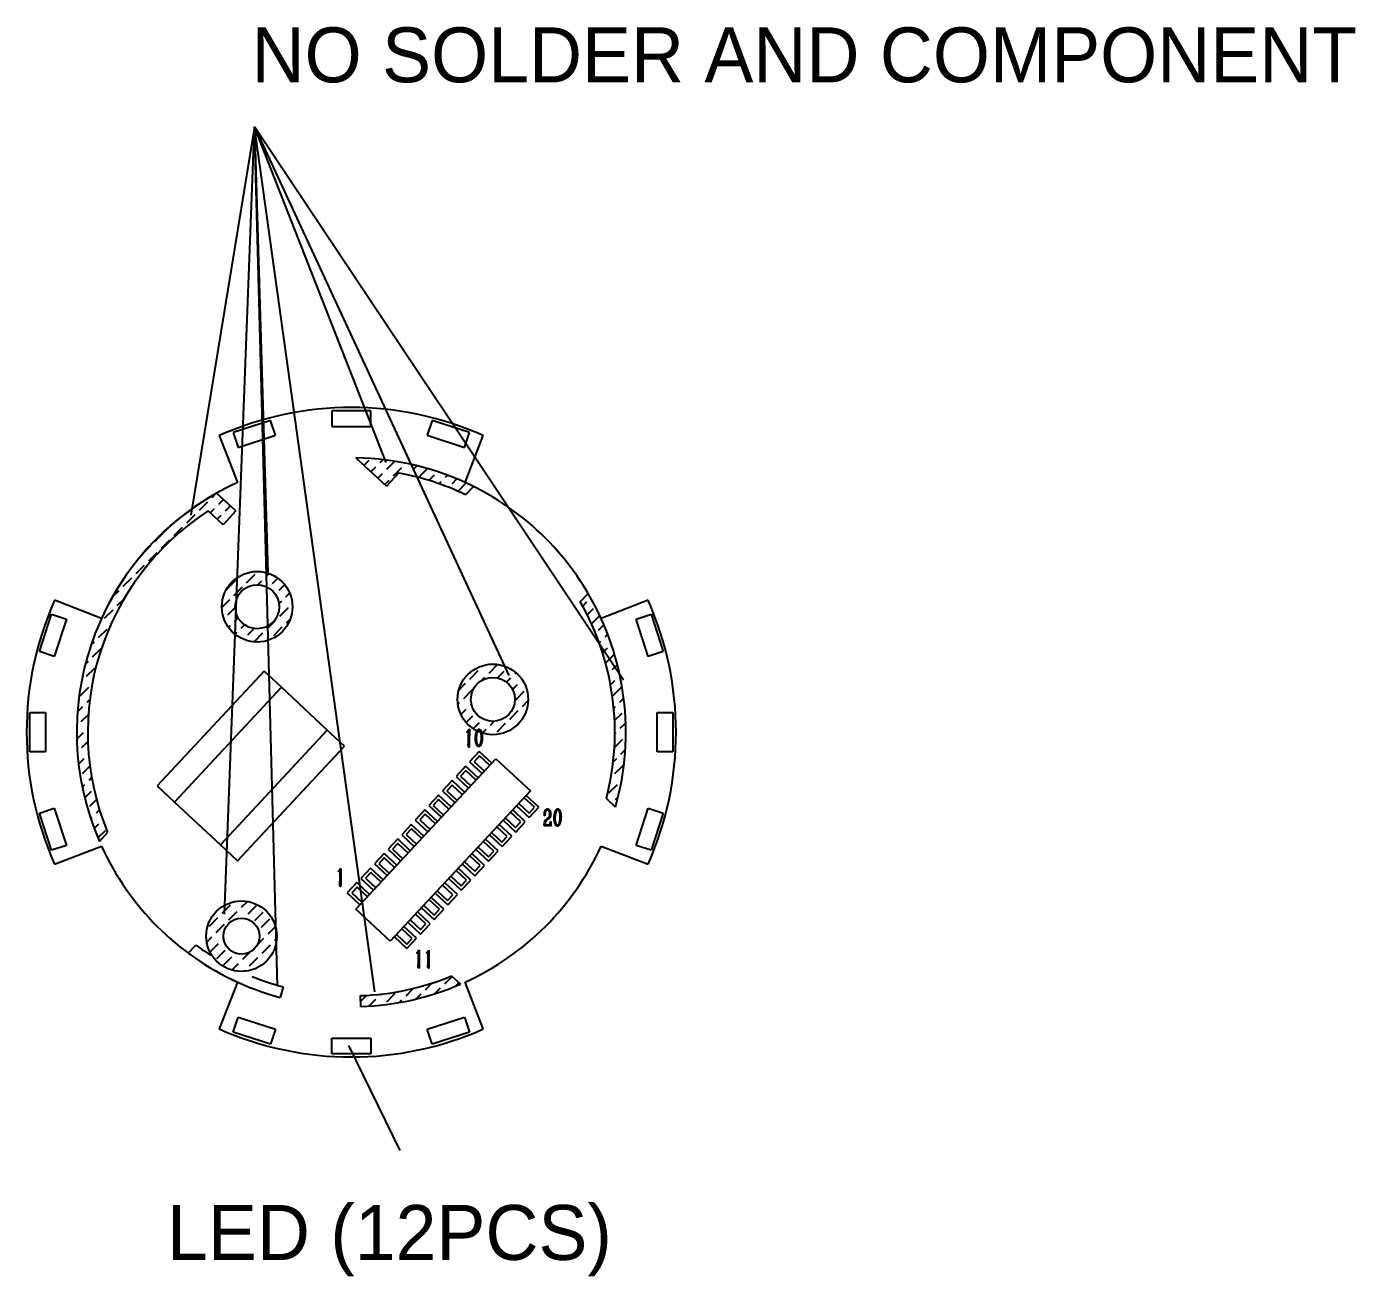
# Model space of a CAD drawing. Header units: millimetres. Extents: x 56 to 434, y 47 to 252.
# Drawn here: x 199.1 to 283.8, y 46.7 to 126.4 of the extents above; entities that cross this region are included whole.
import ezdxf
from ezdxf.lldxf.tags import DXFTag

# ---------------------------------------------------------------- set-up
doc = ezdxf.new("R2010")
doc.units = ezdxf.units.MM
doc.layers.add('PART', color=102, linetype='HIDDEN')
tags = doc.linetypes.add('HIDDEN', pattern=[1.905, 1.27, -0.635]).pattern_tags.tags
tags[6:7] = [DXFTag(74, 4), DXFTag(75, 0), DXFTag(340, '0'), DXFTag(46, 1.0), DXFTag(50, 0.0), DXFTag(44, 0.0), DXFTag(45, 0.0)]
tags[4:5] = [DXFTag(74, 4), DXFTag(75, 0), DXFTag(340, '0'), DXFTag(46, 1.0), DXFTag(50, 0.0), DXFTag(44, 0.0), DXFTag(45, 0.0)]
pattern_1 = [(45, (-117.6609, -161.7837), (-0.4242641, 0.4242641), [0.762, -0.381])]

msp = doc.modelspace()

# ---------------------------------------------------------------- hatches: boundary and pattern name
at = {"layer": 'PART'}
h = msp.add_hatch(dxfattribs=at)
h.set_pattern_fill('_USER', color=256, scale=0.6, angle=45, style=0, pattern_type=0)
h.set_pattern_definition(pattern_1)
h.paths.add_polyline_path([(220.112, 98.918), (222.047, 97.113), (222.826, 97.948, -0.017727), (223.989, 97.693), (223.614, 98.503, 0.050512)])
h.paths.add_polyline_path([(234.409, 89.74, -0.195506), (236.074, 77.196), (236.653, 76.656, 0.177625), (235.739, 88.675, 0.02578), (234.908, 90.276)])
h.paths.add_polyline_path([(227.069, 97.346, 0.052186), (223.614, 98.503), (223.989, 97.693, -0.049321), (227.095, 96.56), (227.595, 97.096, 0.008322)])
h = msp.add_hatch(dxfattribs=at)
h.set_pattern_fill('_USER', color=256, scale=0.6, angle=45, style=0, pattern_type=0)
h.set_pattern_definition(pattern_1)
h.paths.add_polyline_path([(203.888, 88.675, 0.21216), (203.756, 74.464), (204.279, 75.025, -0.361508), (210.695, 95.53), (211.64, 94.649), (212.458, 95.527), (211.231, 96.671, 0.02678), (209.65, 95.666, 0.131661)])
h = msp.add_hatch(dxfattribs=at)
h.set_pattern_fill('_USER', color=256, scale=0.6, angle=45, style=0, pattern_type=0)
h.set_pattern_definition(pattern_1)
h.paths.add_polyline_path([(216.064, 89.421, 1), (211.564, 89.421, 1)])
h.paths.add_polyline_path([(215.214, 89.421, -1), (212.414, 89.421, -1)], flags=16)
h.paths.add_polyline_path([(215.064, 68.421, 1), (210.564, 68.421, 1)])
h.paths.add_polyline_path([(213.964, 68.421, -1), (211.664, 68.421, -1)], flags=16)
edge = h.paths.add_edge_path()
edge.add_arc((228.837, 83.518), 2.25, 251.59611, 360)
edge.add_arc((228.837, 83.518), 2.25, 0, 243.26265)
edge.add_spline(control_points=[(227.825, 81.508), (227.826, 81.51), (227.831, 81.519), (227.839, 81.532), (227.85, 81.548), (227.86, 81.563), (227.87, 81.575), (227.879, 81.585), (227.889, 81.593), (227.901, 81.601), (227.915, 81.609), (227.932, 81.615), (227.948, 81.619), (227.958, 81.619), (227.963, 81.619)], knot_values=[0.701848, 0.701848, 0.701848, 0.701848, 0.713749, 0.747565, 0.778187, 0.806462, 0.831343, 0.853541, 0.873469, 0.890758, 0.921915, 0.950143, 0.97595, 1, 1, 1, 1], degree=3, periodic=0)
edge.add_spline(control_points=[(227.963, 81.619), (227.968, 81.618), (227.978, 81.616), (227.993, 81.609), (228.009, 81.601), (228.026, 81.589), (228.043, 81.574), (228.059, 81.553), (228.074, 81.529), (228.092, 81.489), (228.11, 81.44), (228.122, 81.401), (228.126, 81.383)], knot_values=[0, 0, 0, 0, 0.022731, 0.048012, 0.076077, 0.107782, 0.143184, 0.182174, 0.227031, 0.277097, 0.383616, 0.46964, 0.46964, 0.46964, 0.46964], degree=3, periodic=0)
edge.add_arc((228.837, 83.518), 2.25, 251.58429, 251.59611)
h.paths.add_polyline_path([(230.237, 83.518, -1), (227.437, 83.518, -1)], flags=16)
h = msp.add_hatch(dxfattribs=at)
h.set_pattern_fill('_USER', color=256, scale=0.6, angle=45, style=0, pattern_type=0)
h.set_pattern_definition(pattern_1)
h.paths.add_polyline_path([(220.4, 64.631), (220.425, 63.931, 0.093743), (226.77, 65.362), (226.209, 65.885, -0.089141)])

# ---------------------------------------------------------------- linework, layer by layer
at = {"lineweight": 25}
for p, q in [((211.4, 100.333), (212.559, 97.346)), ((227.069, 97.346), (228.228, 100.333)), ((203.888, 88.675), (200.901, 89.835)), ((238.727, 89.835), (235.739, 88.675)), ((227.198, 81.415), (227.191, 81.444)), ((227.288, 81.493), (227.198, 81.415)), ((227.286, 80.816), (227.288, 81.493)), ((227.298, 81.582), (227.319, 81.62)), ((227.319, 81.62), (227.338, 81.62)), ((227.338, 81.62), (227.336, 80.704)), ((227.293, 80.512), (227.274, 80.574)), ((227.301, 80.49), (227.293, 80.512)), ((227.969, 80.195), (227.355, 79.536)), ((228.773, 79.444), (227.969, 80.195)), ((227.102, 79.266), (226.489, 78.608)), ((227.907, 78.516), (227.102, 79.266)), ((227.355, 79.536), (228.159, 78.786)), ((226.236, 78.337), (225.623, 77.679)), ((227.041, 77.587), (226.236, 78.337)), ((226.489, 78.608), (227.293, 77.857)), ((225.37, 77.408), (224.756, 76.75)), ((226.175, 76.658), (225.37, 77.408)), ((225.623, 77.679), (226.427, 76.929)), ((231.772, 76.648), (230.967, 77.398)), ((224.504, 76.479), (223.89, 75.821)), ((225.309, 75.729), (224.504, 76.479)), ((224.756, 76.75), (225.561, 76)), ((230.906, 75.719), (230.101, 76.47)), ((230.353, 76.74), (231.158, 75.99)), ((231.158, 75.99), (231.772, 76.648)), ((223.638, 75.551), (223.024, 74.892)), ((224.442, 74.8), (223.638, 75.551)), ((223.89, 75.821), (224.695, 75.071)), ((230.039, 74.791), (229.235, 75.541)), ((229.487, 75.811), (230.292, 75.061)), ((230.292, 75.061), (230.906, 75.719)), ((232.154, 76.099), (232.128, 76.099)), ((232.487, 75.457), (232.144, 75.448)), ((232.156, 76.156), (232.154, 76.099)), ((232.168, 75.586), (232.164, 75.514)), ((232.164, 75.514), (232.473, 75.524)), ((232.297, 75.918), (232.368, 75.963)), ((232.401, 75.911), (232.316, 75.857)), ((232.499, 75.586), (232.506, 75.737)), ((232.506, 75.737), (232.53, 75.737)), ((232.53, 75.737), (232.539, 75.509)), ((222.772, 74.622), (222.158, 73.964)), ((223.576, 73.872), (222.772, 74.622)), ((223.024, 74.892), (223.829, 74.142)), ((229.173, 73.862), (228.369, 74.612)), ((228.621, 74.883), (229.426, 74.132)), ((229.426, 74.132), (230.039, 74.791)), ((200.901, 73.006), (203.888, 74.166)), ((222.158, 73.964), (222.962, 73.213)), ((227.755, 73.954), (228.559, 73.204)), ((228.559, 73.204), (229.173, 73.862)), ((235.739, 74.166), (238.727, 73.006)), ((221.906, 73.693), (221.292, 73.035)), ((221.292, 73.035), (222.096, 72.285)), ((222.71, 72.943), (221.906, 73.693)), ((226.889, 73.025), (227.693, 72.275)), ((228.307, 72.933), (227.503, 73.683)), ((227.693, 72.275), (228.307, 72.933)), ((219.004, 72.529), (218.997, 72.559)), ((219.094, 72.607), (219.004, 72.529)), ((219.093, 71.93), (219.094, 72.607)), ((219.105, 72.697), (219.125, 72.735)), ((219.125, 72.735), (219.144, 72.735)), ((219.144, 72.735), (219.142, 71.818)), ((221.04, 72.764), (220.426, 72.106)), ((220.426, 72.106), (221.23, 71.356)), ((221.844, 72.014), (221.04, 72.764)), ((226.023, 72.096), (226.827, 71.346)), ((227.441, 72.004), (226.636, 72.754)), ((226.827, 71.346), (227.441, 72.004)), ((219.099, 71.626), (219.08, 71.689)), ((219.108, 71.604), (219.099, 71.626)), ((220.173, 71.835), (219.56, 71.177)), ((219.56, 71.177), (220.364, 70.427)), ((220.978, 71.085), (220.173, 71.835)), ((225.157, 71.167), (225.961, 70.417)), ((226.575, 71.075), (225.77, 71.826)), ((225.709, 70.147), (224.904, 70.897)), ((225.961, 70.417), (226.575, 71.075)), ((224.843, 69.218), (224.038, 69.968)), ((224.29, 70.239), (225.095, 69.488)), ((225.095, 69.488), (225.709, 70.147)), ((223.976, 68.289), (223.172, 69.039)), ((223.424, 69.31), (224.229, 68.56)), ((224.229, 68.56), (224.843, 69.218)), ((222.558, 68.381), (223.363, 67.631)), ((223.363, 67.631), (223.976, 68.289)), ((224.003, 67.325), (223.996, 67.355)), ((224.093, 67.403), (224.003, 67.325)), ((224.091, 66.727), (224.093, 67.403)), ((224.103, 67.493), (224.124, 67.531)), ((224.124, 67.531), (224.143, 67.531)), ((224.143, 67.531), (224.141, 66.614)), ((224.625, 67.325), (224.618, 67.355)), ((224.714, 67.403), (224.625, 67.325)), ((224.713, 66.727), (224.714, 67.403)), ((224.725, 67.493), (224.746, 67.531)), ((224.746, 67.531), (224.765, 67.531)), ((224.765, 67.531), (224.763, 66.614)), ((224.098, 66.423), (224.079, 66.485)), ((224.106, 66.4), (224.098, 66.423)), ((224.72, 66.423), (224.701, 66.485)), ((224.728, 66.4), (224.72, 66.423)), ((212.559, 65.495), (211.4, 62.508)), ((228.228, 62.508), (227.069, 65.495))]:
    msp.add_line(p, q, dxfattribs=at)
for centre, radius in [((213.814, 89.421), 1.4), ((228.837, 83.518), 1.4), ((212.814, 68.421), 1.15)]:
    msp.add_circle(centre, radius, dxfattribs=at)
for radius, start, end in [(20.7, 66.01553, 113.98447), (17.5, 114.49131, 155.50869), (17.5, 24.49131, 65.50869), (20.7, 156.01553, 203.98447), (20.7, 336.01553, 23.98447), (17.5, 204.49131, 245.50869), (17.5, 294.49131, 335.50869), (20.7, 246.01553, 293.98447)]:
    msp.add_arc((219.814, 81.421), radius, start, end, dxfattribs=at)
for points, knots in [([(227.191, 81.444), (227.198, 81.452), (227.212, 81.466), (227.23, 81.486), (227.245, 81.504), (227.261, 81.525), (227.278, 81.55), (227.291, 81.571), (227.298, 81.582)], [0, 0, 0, 0, 0.179531, 0.336538, 0.468031, 0.576276, 0.779806, 1, 1, 1, 1]), ([(227.73, 81.082), (227.731, 81.098), (227.733, 81.132), (227.737, 81.184), (227.744, 81.238), (227.752, 81.294), (227.763, 81.349), (227.777, 81.401), (227.795, 81.45), (227.813, 81.487), (227.828, 81.514), (227.839, 81.532), (227.85, 81.548), (227.86, 81.563), (227.87, 81.575), (227.879, 81.585), (227.889, 81.593), (227.901, 81.601), (227.915, 81.609), (227.932, 81.615), (227.948, 81.619), (227.958, 81.619), (227.963, 81.619)], [0, 0, 0, 0, 0.079161, 0.162185, 0.249199, 0.34023, 0.430832, 0.517014, 0.59874, 0.67691, 0.713749, 0.747565, 0.778187, 0.806462, 0.831343, 0.853541, 0.873469, 0.890758, 0.921915, 0.950143, 0.97595, 1, 1, 1, 1]), ([(227.961, 81.556), (227.957, 81.556), (227.949, 81.556), (227.937, 81.552), (227.923, 81.546), (227.908, 81.537), (227.893, 81.524), (227.877, 81.504), (227.861, 81.478), (227.845, 81.445), (227.829, 81.407), (227.815, 81.364), (227.803, 81.316), (227.794, 81.264), (227.787, 81.212), (227.782, 81.163), (227.777, 81.119), (227.776, 81.091), (227.775, 81.078)], [0, 0, 0, 0, 0.021712, 0.045625, 0.072305, 0.102806, 0.138738, 0.184102, 0.240605, 0.307765, 0.384107, 0.467358, 0.558632, 0.657766, 0.756311, 0.846528, 0.927585, 1, 1, 1, 1]), ([(228.112, 81.201), (228.11, 81.213), (228.108, 81.238), (228.104, 81.273), (228.098, 81.305), (228.091, 81.346), (228.079, 81.394), (228.063, 81.44), (228.049, 81.474), (228.037, 81.496), (228.024, 81.515), (228.011, 81.529), (227.997, 81.54), (227.985, 81.549), (227.973, 81.555), (227.965, 81.556), (227.961, 81.556)], [0, 0, 0, 0, 0.09306, 0.180627, 0.261596, 0.337192, 0.482606, 0.628004, 0.697138, 0.75886, 0.81319, 0.861749, 0.904245, 0.941102, 0.972948, 1, 1, 1, 1]), ([(227.963, 81.619), (227.968, 81.618), (227.978, 81.616), (227.993, 81.609), (228.009, 81.601), (228.026, 81.589), (228.043, 81.574), (228.059, 81.553), (228.074, 81.529), (228.092, 81.489), (228.112, 81.436), (228.128, 81.38), (228.138, 81.333), (228.144, 81.296), (228.15, 81.257), (228.155, 81.201), (228.16, 81.13), (228.161, 81.073), (228.162, 81.044)], [0, 0, 0, 0, 0.022731, 0.048012, 0.076077, 0.107782, 0.143184, 0.182174, 0.227031, 0.277097, 0.383616, 0.491673, 0.547337, 0.606196, 0.667885, 0.732931, 0.866206, 1, 1, 1, 1]), ([(227.274, 80.574), (227.272, 80.58), (227.268, 80.59), (227.263, 80.604), (227.26, 80.612), (227.26, 80.619), (227.264, 80.626), (227.266, 80.636), (227.271, 80.649), (227.275, 80.664), (227.279, 80.68), (227.282, 80.698), (227.284, 80.717), (227.285, 80.736), (227.286, 80.755), (227.286, 80.772), (227.286, 80.793), (227.286, 80.808), (227.286, 80.816)], [0, 0, 0, 0, 0.076272, 0.132863, 0.169522, 0.187137, 0.214989, 0.257851, 0.314442, 0.378949, 0.447952, 0.517341, 0.59639, 0.689629, 0.747593, 0.817939, 0.902766, 1, 1, 1, 1]), ([(227.314, 80.471), (227.313, 80.471), (227.312, 80.472), (227.308, 80.474), (227.304, 80.481), (227.303, 80.486), (227.301, 80.49)], [0, 0, 0, 0, 0.055316, 0.236767, 0.53772, 1, 1, 1, 1]), ([(227.336, 80.704), (227.336, 80.695), (227.335, 80.68), (227.335, 80.657), (227.335, 80.636), (227.335, 80.618), (227.334, 80.602), (227.333, 80.588), (227.333, 80.575), (227.332, 80.557), (227.331, 80.531), (227.327, 80.504), (227.325, 80.485), (227.322, 80.476), (227.319, 80.47), (227.315, 80.47), (227.314, 80.471)], [0, 0, 0, 0, 0.103599, 0.19864, 0.284091, 0.36098, 0.429353, 0.488121, 0.538319, 0.580018, 0.724491, 0.862106, 0.919509, 0.96003, 0.982882, 1, 1, 1, 1]), ([(227.927, 80.507), (227.922, 80.508), (227.912, 80.509), (227.897, 80.515), (227.881, 80.524), (227.864, 80.537), (227.847, 80.553), (227.83, 80.575), (227.814, 80.602), (227.799, 80.633), (227.785, 80.668), (227.773, 80.705), (227.761, 80.745), (227.752, 80.786), (227.745, 80.827), (227.739, 80.868), (227.735, 80.908), (227.732, 80.946), (227.732, 80.983), (227.731, 81.018), (227.73, 81.051), (227.73, 81.072), (227.73, 81.082)], [0, 0, 0, 0, 0.022559, 0.04753, 0.075764, 0.108127, 0.144584, 0.186704, 0.234379, 0.28865, 0.34771, 0.408782, 0.472296, 0.53858, 0.605086, 0.669188, 0.730982, 0.790969, 0.848096, 0.902041, 0.952807, 1, 1, 1, 1]), ([(227.775, 81.078), (227.775, 81.07), (227.774, 81.052), (227.774, 81.025), (227.775, 80.993), (227.776, 80.947), (227.78, 80.887), (227.791, 80.815), (227.807, 80.746), (227.824, 80.691), (227.84, 80.652), (227.853, 80.628), (227.866, 80.608), (227.879, 80.593), (227.893, 80.583), (227.906, 80.575), (227.918, 80.57), (227.926, 80.57), (227.93, 80.569)], [0, 0, 0, 0, 0.044107, 0.093663, 0.149134, 0.21008, 0.338637, 0.46967, 0.598371, 0.719713, 0.774932, 0.823123, 0.864356, 0.89974, 0.930203, 0.956481, 0.979361, 1, 1, 1, 1]), ([(228.162, 81.044), (228.16, 81.021), (228.157, 80.973), (228.149, 80.901), (228.137, 80.826), (228.121, 80.762), (228.105, 80.712), (228.092, 80.675), (228.078, 80.641), (228.062, 80.608), (228.046, 80.58), (228.029, 80.556), (228.012, 80.537), (227.993, 80.524), (227.976, 80.515), (227.959, 80.509), (227.942, 80.506), (227.932, 80.507), (227.927, 80.507)], [0, 0, 0, 0, 0.110031, 0.226136, 0.347335, 0.474193, 0.537956, 0.599275, 0.65883, 0.716266, 0.769245, 0.815261, 0.855497, 0.890696, 0.922139, 0.950028, 0.976019, 1, 1, 1, 1]), ([(227.93, 80.569), (227.934, 80.569), (227.942, 80.569), (227.954, 80.572), (227.966, 80.578), (227.98, 80.586), (227.995, 80.599), (228.009, 80.616), (228.023, 80.637), (228.037, 80.663), (228.05, 80.691), (228.062, 80.721), (228.072, 80.753), (228.083, 80.796), (228.095, 80.853), (228.105, 80.922), (228.112, 80.99), (228.115, 81.045), (228.116, 81.089), (228.115, 81.124), (228.114, 81.161), (228.112, 81.187), (228.112, 81.201)], [0, 0, 0, 0, 0.0154063, 0.0330926, 0.0527728, 0.0757716, 0.1025591, 0.133995, 0.1704773, 0.2131123, 0.2591756, 0.3052389, 0.3522812, 0.400005, 0.4983789, 0.5998907, 0.6996772, 0.7921332, 0.838672, 0.8885081, 0.9424003, 1, 1, 1, 1]), ([(232.128, 76.099), (232.127, 76.107), (232.126, 76.123), (232.125, 76.146), (232.125, 76.166), (232.124, 76.19), (232.125, 76.221), (232.127, 76.246), (232.128, 76.26)], [0, 0, 0, 0, 0.15459, 0.294714, 0.420417, 0.531775, 0.754521, 1, 1, 1, 1]), ([(232.128, 76.26), (232.129, 76.269), (232.13, 76.288), (232.133, 76.315), (232.137, 76.34), (232.142, 76.364), (232.149, 76.387), (232.159, 76.41), (232.172, 76.435), (232.186, 76.459), (232.202, 76.482), (232.22, 76.5), (232.239, 76.515), (232.259, 76.523), (232.279, 76.528), (232.296, 76.532), (232.312, 76.535), (232.322, 76.536), (232.327, 76.536)], [0, 0, 0, 0, 0.077408, 0.149697, 0.216913, 0.279321, 0.341629, 0.408383, 0.479828, 0.557259, 0.633353, 0.701328, 0.762392, 0.819369, 0.872926, 0.920872, 0.962715, 1, 1, 1, 1]), ([(232.33, 76.465), (232.325, 76.465), (232.315, 76.465), (232.299, 76.463), (232.285, 76.458), (232.265, 76.449), (232.243, 76.433), (232.219, 76.408), (232.2, 76.378), (232.185, 76.343), (232.173, 76.304), (232.164, 76.259), (232.158, 76.209), (232.156, 76.174), (232.156, 76.156)], [0, 0, 0, 0, 0.0391113, 0.0780102, 0.1169692, 0.1578021, 0.2406172, 0.3272798, 0.4176662, 0.5130934, 0.616412, 0.7328591, 0.8602653, 1, 1, 1, 1]), ([(232.327, 76.536), (232.333, 76.535), (232.344, 76.534), (232.362, 76.53), (232.379, 76.525), (232.4, 76.514), (232.425, 76.498), (232.447, 76.476), (232.461, 76.457), (232.472, 76.44), (232.481, 76.422), (232.493, 76.395), (232.505, 76.359), (232.514, 76.314), (232.519, 76.267), (232.522, 76.218), (232.522, 76.171), (232.52, 76.14), (232.518, 76.125)], [0, 0, 0, 0, 0.035674, 0.07049, 0.105932, 0.141317, 0.212343, 0.282982, 0.319899, 0.35817, 0.399672, 0.443285, 0.533085, 0.624182, 0.717145, 0.814667, 0.910508, 1, 1, 1, 1]), ([(232.463, 76.313), (232.46, 76.323), (232.455, 76.342), (232.446, 76.369), (232.434, 76.394), (232.421, 76.417), (232.405, 76.438), (232.384, 76.452), (232.358, 76.462), (232.34, 76.464), (232.33, 76.465)], [0, 0, 0, 0, 0.137638, 0.26844, 0.394567, 0.515665, 0.632315, 0.746085, 0.867037, 1, 1, 1, 1]), ([(232.368, 75.963), (232.374, 75.966), (232.385, 75.974), (232.4, 75.985), (232.412, 75.997), (232.423, 76.01), (232.433, 76.025), (232.442, 76.044), (232.45, 76.065), (232.461, 76.1), (232.471, 76.145), (232.475, 76.2), (232.473, 76.256), (232.466, 76.294), (232.463, 76.313)], [0, 0, 0, 0, 0.052968, 0.101645, 0.147147, 0.189005, 0.233511, 0.286308, 0.346769, 0.416824, 0.562753, 0.7051, 0.849113, 1, 1, 1, 1]), ([(232.75, 76.006), (232.751, 76.022), (232.752, 76.056), (232.757, 76.108), (232.764, 76.162), (232.772, 76.218), (232.783, 76.273), (232.797, 76.325), (232.815, 76.374), (232.833, 76.411), (232.848, 76.438), (232.859, 76.456), (232.869, 76.473), (232.88, 76.487), (232.89, 76.499), (232.899, 76.509), (232.909, 76.517), (232.92, 76.525), (232.935, 76.533), (232.951, 76.539), (232.968, 76.543), (232.978, 76.543), (232.983, 76.543)], [0, 0, 0, 0, 0.079161, 0.162185, 0.249199, 0.34023, 0.430832, 0.517014, 0.59874, 0.67691, 0.713749, 0.747565, 0.778187, 0.806462, 0.831343, 0.853541, 0.873469, 0.890758, 0.921915, 0.950143, 0.97595, 1, 1, 1, 1]), ([(232.981, 76.48), (232.977, 76.48), (232.969, 76.48), (232.956, 76.476), (232.943, 76.47), (232.928, 76.461), (232.913, 76.448), (232.897, 76.428), (232.881, 76.402), (232.864, 76.37), (232.848, 76.331), (232.835, 76.288), (232.823, 76.24), (232.814, 76.188), (232.807, 76.136), (232.802, 76.087), (232.797, 76.043), (232.796, 76.015), (232.795, 76.002)], [0, 0, 0, 0, 0.021712, 0.045625, 0.072305, 0.102806, 0.138738, 0.184102, 0.240605, 0.307765, 0.384107, 0.467358, 0.558632, 0.657766, 0.756311, 0.846528, 0.927585, 1, 1, 1, 1]), ([(233.131, 76.125), (233.13, 76.137), (233.128, 76.162), (233.123, 76.197), (233.118, 76.229), (233.111, 76.27), (233.099, 76.318), (233.083, 76.364), (233.069, 76.398), (233.056, 76.42), (233.044, 76.439), (233.03, 76.453), (233.017, 76.464), (233.004, 76.473), (232.993, 76.479), (232.985, 76.48), (232.981, 76.48)], [0, 0, 0, 0, 0.0930596, 0.1806274, 0.2615962, 0.3371918, 0.4826061, 0.6280041, 0.6971375, 0.75886, 0.81319, 0.8617491, 0.9042446, 0.941102, 0.9729484, 1, 1, 1, 1]), ([(232.983, 76.543), (232.988, 76.542), (232.998, 76.54), (233.013, 76.533), (233.029, 76.525), (233.046, 76.513), (233.063, 76.498), (233.079, 76.477), (233.093, 76.453), (233.112, 76.413), (233.132, 76.36), (233.147, 76.304), (233.158, 76.257), (233.164, 76.22), (233.169, 76.181), (233.175, 76.125), (233.18, 76.054), (233.181, 75.997), (233.181, 75.968)], [0, 0, 0, 0, 0.022731, 0.048012, 0.076077, 0.107782, 0.143184, 0.182174, 0.227031, 0.277097, 0.383616, 0.491673, 0.547337, 0.606196, 0.667885, 0.732931, 0.866206, 1, 1, 1, 1]), ([(232.144, 75.448), (232.139, 75.448), (232.131, 75.448), (232.123, 75.456), (232.119, 75.466), (232.117, 75.478), (232.116, 75.494), (232.116, 75.521), (232.117, 75.559), (232.12, 75.59), (232.121, 75.607)], [0, 0, 0, 0, 0.0695467, 0.1370818, 0.184508, 0.2515949, 0.3414314, 0.4544905, 0.7143958, 1, 1, 1, 1]), ([(232.121, 75.607), (232.122, 75.617), (232.125, 75.635), (232.13, 75.662), (232.135, 75.687), (232.141, 75.71), (232.147, 75.731), (232.154, 75.749), (232.161, 75.766), (232.172, 75.785), (232.186, 75.806), (232.202, 75.829), (232.217, 75.848), (232.237, 75.869), (232.263, 75.892), (232.286, 75.909), (232.297, 75.918)], [0, 0, 0, 0, 0.078821, 0.151836, 0.22038, 0.284536, 0.343081, 0.396836, 0.446624, 0.492374, 0.575325, 0.649671, 0.715034, 0.772694, 0.883274, 1, 1, 1, 1]), ([(232.316, 75.857), (232.305, 75.85), (232.285, 75.836), (232.258, 75.813), (232.235, 75.79), (232.217, 75.763), (232.204, 75.736), (232.192, 75.709), (232.183, 75.679), (232.177, 75.652), (232.172, 75.629), (232.17, 75.613), (232.168, 75.599), (232.168, 75.59), (232.168, 75.586)], [0, 0, 0, 0, 0.121131, 0.229688, 0.329478, 0.427714, 0.521978, 0.611457, 0.704437, 0.813602, 0.869238, 0.918881, 0.961933, 1, 1, 1, 1]), ([(232.518, 76.125), (232.515, 76.109), (232.51, 76.078), (232.498, 76.041), (232.487, 76.012), (232.478, 75.993), (232.468, 75.977), (232.454, 75.957), (232.432, 75.934), (232.411, 75.919), (232.401, 75.911)], [0, 0, 0, 0, 0.186365, 0.37551, 0.466192, 0.549739, 0.62757, 0.698855, 0.841761, 1, 1, 1, 1]), ([(232.473, 75.524), (232.477, 75.524), (232.484, 75.525), (232.491, 75.532), (232.492, 75.541), (232.495, 75.552), (232.497, 75.568), (232.498, 75.58), (232.499, 75.586)], [0, 0, 0, 0, 0.154318, 0.271043, 0.363562, 0.514515, 0.726384, 1, 1, 1, 1]), ([(232.539, 75.509), (232.539, 75.504), (232.54, 75.497), (232.54, 75.486), (232.54, 75.479), (232.54, 75.473), (232.538, 75.468), (232.536, 75.463), (232.53, 75.459), (232.52, 75.458), (232.505, 75.457), (232.494, 75.457), (232.487, 75.457)], [0, 0, 0, 0, 0.138502, 0.24224, 0.319353, 0.361981, 0.420056, 0.48785, 0.540295, 0.640426, 0.792575, 1, 1, 1, 1]), ([(232.947, 75.431), (232.942, 75.432), (232.932, 75.433), (232.916, 75.439), (232.901, 75.448), (232.884, 75.461), (232.866, 75.477), (232.85, 75.499), (232.834, 75.526), (232.819, 75.557), (232.805, 75.592), (232.793, 75.629), (232.781, 75.669), (232.772, 75.71), (232.764, 75.751), (232.759, 75.792), (232.754, 75.832), (232.752, 75.871), (232.751, 75.907), (232.751, 75.942), (232.75, 75.975), (232.75, 75.996), (232.75, 76.006)], [0, 0, 0, 0, 0.022559, 0.04753, 0.075764, 0.108127, 0.144584, 0.186704, 0.234379, 0.28865, 0.34771, 0.408782, 0.472296, 0.53858, 0.605086, 0.669188, 0.730982, 0.790969, 0.848096, 0.902041, 0.952807, 1, 1, 1, 1]), ([(232.795, 76.002), (232.795, 75.994), (232.794, 75.976), (232.794, 75.949), (232.795, 75.917), (232.796, 75.872), (232.8, 75.812), (232.811, 75.739), (232.827, 75.67), (232.844, 75.615), (232.86, 75.576), (232.872, 75.552), (232.885, 75.532), (232.899, 75.517), (232.913, 75.507), (232.926, 75.499), (232.938, 75.494), (232.946, 75.494), (232.95, 75.493)], [0, 0, 0, 0, 0.044107, 0.093663, 0.149134, 0.21008, 0.338637, 0.46967, 0.598371, 0.719713, 0.774932, 0.823123, 0.864356, 0.89974, 0.930203, 0.956481, 0.979361, 1, 1, 1, 1]), ([(233.181, 75.968), (233.18, 75.945), (233.177, 75.897), (233.169, 75.825), (233.156, 75.75), (233.141, 75.686), (233.125, 75.636), (233.112, 75.599), (233.098, 75.565), (233.082, 75.532), (233.066, 75.504), (233.049, 75.48), (233.031, 75.461), (233.013, 75.448), (232.995, 75.439), (232.978, 75.433), (232.962, 75.43), (232.952, 75.431), (232.947, 75.431)], [0, 0, 0, 0, 0.110031, 0.226136, 0.347335, 0.474193, 0.537956, 0.599275, 0.65883, 0.716266, 0.769245, 0.815261, 0.855497, 0.890696, 0.922139, 0.950028, 0.976019, 1, 1, 1, 1]), ([(232.95, 75.493), (232.954, 75.493), (232.961, 75.493), (232.973, 75.496), (232.986, 75.502), (233, 75.51), (233.015, 75.523), (233.029, 75.54), (233.043, 75.561), (233.057, 75.587), (233.07, 75.615), (233.082, 75.645), (233.092, 75.677), (233.103, 75.72), (233.115, 75.777), (233.125, 75.846), (233.132, 75.914), (233.135, 75.969), (233.135, 76.013), (233.135, 76.048), (233.133, 76.086), (233.132, 76.111), (233.131, 76.125)], [0, 0, 0, 0, 0.0154063, 0.0330926, 0.0527728, 0.0757716, 0.1025591, 0.133995, 0.1704773, 0.2131123, 0.2591756, 0.3052389, 0.3522812, 0.400005, 0.4983789, 0.5998907, 0.6996772, 0.7921332, 0.838672, 0.8885081, 0.9424003, 1, 1, 1, 1]), ([(218.997, 72.559), (219.005, 72.566), (219.018, 72.58), (219.037, 72.601), (219.052, 72.618), (219.067, 72.639), (219.085, 72.665), (219.098, 72.686), (219.105, 72.697)], [0, 0, 0, 0, 0.179531, 0.336538, 0.468031, 0.576276, 0.779806, 1, 1, 1, 1]), ([(219.08, 71.689), (219.078, 71.694), (219.074, 71.705), (219.07, 71.718), (219.067, 71.727), (219.066, 71.734), (219.07, 71.74), (219.073, 71.75), (219.077, 71.763), (219.081, 71.778), (219.085, 71.794), (219.089, 71.812), (219.09, 71.832), (219.091, 71.851), (219.092, 71.869), (219.092, 71.886), (219.093, 71.907), (219.093, 71.922), (219.093, 71.93)], [0, 0, 0, 0, 0.076272, 0.132863, 0.169522, 0.187137, 0.214989, 0.257851, 0.314442, 0.378949, 0.447952, 0.517341, 0.59639, 0.689629, 0.747593, 0.817939, 0.902766, 1, 1, 1, 1]), ([(219.12, 71.585), (219.12, 71.585), (219.118, 71.586), (219.115, 71.589), (219.111, 71.595), (219.109, 71.601), (219.108, 71.604)], [0, 0, 0, 0, 0.055316, 0.236767, 0.53772, 1, 1, 1, 1]), ([(219.142, 71.818), (219.142, 71.81), (219.142, 71.794), (219.142, 71.771), (219.141, 71.751), (219.141, 71.732), (219.14, 71.716), (219.14, 71.702), (219.14, 71.69), (219.139, 71.671), (219.137, 71.645), (219.134, 71.618), (219.131, 71.599), (219.128, 71.591), (219.125, 71.584), (219.122, 71.585), (219.12, 71.585)], [0, 0, 0, 0, 0.103599, 0.1986396, 0.2840906, 0.3609799, 0.4293527, 0.4881207, 0.5383189, 0.580018, 0.7244915, 0.8621057, 0.9195095, 0.9600298, 0.9828818, 1, 1, 1, 1]), ([(223.996, 67.355), (224.003, 67.362), (224.017, 67.376), (224.035, 67.397), (224.05, 67.414), (224.066, 67.435), (224.083, 67.461), (224.096, 67.482), (224.103, 67.493)], [0, 0, 0, 0, 0.179531, 0.336538, 0.468031, 0.576276, 0.779806, 1, 1, 1, 1]), ([(224.618, 67.355), (224.625, 67.362), (224.639, 67.376), (224.657, 67.397), (224.672, 67.414), (224.688, 67.435), (224.705, 67.461), (224.718, 67.482), (224.725, 67.493)], [0, 0, 0, 0, 0.179531, 0.336538, 0.468031, 0.576276, 0.779806, 1, 1, 1, 1]), ([(224.079, 66.485), (224.076, 66.491), (224.072, 66.501), (224.068, 66.514), (224.065, 66.523), (224.064, 66.53), (224.068, 66.536), (224.071, 66.546), (224.076, 66.559), (224.08, 66.574), (224.084, 66.591), (224.087, 66.608), (224.089, 66.628), (224.09, 66.647), (224.091, 66.665), (224.091, 66.683), (224.091, 66.704), (224.091, 66.719), (224.091, 66.727)], [0, 0, 0, 0, 0.076272, 0.132863, 0.169522, 0.187137, 0.214989, 0.257851, 0.314442, 0.378949, 0.447952, 0.517341, 0.59639, 0.689629, 0.747593, 0.817939, 0.902766, 1, 1, 1, 1]), ([(224.119, 66.381), (224.118, 66.382), (224.117, 66.383), (224.113, 66.385), (224.109, 66.391), (224.107, 66.397), (224.106, 66.4)], [0, 0, 0, 0, 0.055316, 0.236767, 0.53772, 1, 1, 1, 1]), ([(224.141, 66.614), (224.141, 66.606), (224.14, 66.59), (224.14, 66.568), (224.139, 66.547), (224.139, 66.529), (224.139, 66.512), (224.138, 66.498), (224.138, 66.486), (224.137, 66.467), (224.136, 66.441), (224.132, 66.415), (224.13, 66.396), (224.127, 66.387), (224.124, 66.38), (224.12, 66.381), (224.119, 66.381)], [0, 0, 0, 0, 0.103599, 0.19864, 0.284091, 0.36098, 0.429353, 0.488121, 0.538319, 0.580018, 0.724491, 0.862106, 0.919509, 0.96003, 0.982882, 1, 1, 1, 1]), ([(224.701, 66.485), (224.698, 66.491), (224.694, 66.501), (224.69, 66.514), (224.687, 66.523), (224.686, 66.53), (224.69, 66.536), (224.693, 66.546), (224.698, 66.559), (224.702, 66.574), (224.706, 66.591), (224.709, 66.608), (224.711, 66.628), (224.712, 66.647), (224.712, 66.665), (224.713, 66.683), (224.713, 66.704), (224.713, 66.719), (224.713, 66.727)], [0, 0, 0, 0, 0.076272, 0.132863, 0.169522, 0.187137, 0.214989, 0.257851, 0.314442, 0.378949, 0.447952, 0.517341, 0.59639, 0.689629, 0.747593, 0.817939, 0.902766, 1, 1, 1, 1]), ([(224.74, 66.381), (224.74, 66.382), (224.739, 66.383), (224.735, 66.385), (224.731, 66.391), (224.729, 66.397), (224.728, 66.4)], [0, 0, 0, 0, 0.0553163, 0.2367671, 0.5377201, 1, 1, 1, 1]), ([(224.763, 66.614), (224.763, 66.606), (224.762, 66.59), (224.762, 66.568), (224.761, 66.547), (224.761, 66.529), (224.761, 66.512), (224.76, 66.498), (224.76, 66.486), (224.759, 66.467), (224.758, 66.441), (224.754, 66.415), (224.752, 66.396), (224.749, 66.387), (224.745, 66.38), (224.742, 66.381), (224.74, 66.381)], [0, 0, 0, 0, 0.103599, 0.19864, 0.284091, 0.36098, 0.429353, 0.488121, 0.538319, 0.580018, 0.724491, 0.862106, 0.919509, 0.96003, 0.982882, 1, 1, 1, 1])]:
    msp.add_open_spline(points, degree=3, knots=knots, dxfattribs=at)
at = {"layer": 'PART'}
for p, q in [((213.639, 120.024), (209.584, 95.266)), ((211.733, 69.832), (213.639, 120.024)), ((213.639, 120.024), (214.493, 91.635)), ((213.639, 120.024), (229.859, 85.03)), ((237.174, 84.749), (213.639, 120.024)), ((222.038, 98.609), (213.639, 120.024)), ((221.308, 64.871), (213.639, 120.024)), ((215.108, 65.236), (213.639, 120.024)), ((203.756, 74.464), (204.279, 75.025)), ((219.645, 61.453), (222.914, 54.757))]:
    msp.add_line(p, q, dxfattribs=at)
at = {"layer": 'PART', "lineweight": 25}
for p, q in [((221.064, 101.921), (218.564, 101.921)), ((218.564, 101.921), (218.564, 100.921)), ((221.064, 100.921), (221.064, 101.921)), ((214.668, 101.303), (212.29, 100.531)), ((214.977, 100.352), (214.668, 101.303)), ((218.564, 100.921), (221.064, 100.921)), ((224.96, 101.303), (224.651, 100.352)), ((227.338, 100.531), (224.96, 101.303)), ((212.29, 100.531), (212.599, 99.58)), ((212.599, 99.58), (214.977, 100.352)), ((224.651, 100.352), (227.029, 99.58)), ((227.029, 99.58), (227.338, 100.531)), ((220.112, 98.918), (222.047, 97.113)), ((222.826, 97.948), (222.047, 97.113)), ((212.458, 95.527), (211.231, 96.671)), ((227.595, 97.096), (227.095, 96.56)), ((211.64, 94.649), (210.695, 95.53)), ((212.458, 95.527), (211.64, 94.649)), ((234.409, 89.74), (234.908, 90.276)), ((199.931, 86.567), (200.704, 88.944)), ((200.704, 88.944), (201.655, 88.635)), ((237.973, 88.635), (238.924, 88.944)), ((238.924, 88.944), (239.697, 86.567)), ((201.655, 88.635), (200.882, 86.258)), ((238.746, 86.258), (237.973, 88.635)), ((200.882, 86.258), (199.931, 86.567)), ((239.697, 86.567), (238.746, 86.258)), ((214.263, 85.311), (207.443, 77.998)), ((215.36, 84.288), (214.263, 85.311)), ((208.54, 76.975), (215.36, 84.288)), ((218.285, 81.56), (215.36, 84.288)), ((199.314, 80.171), (199.314, 82.671)), ((199.314, 82.671), (200.314, 82.671)), ((200.314, 82.671), (200.314, 80.171)), ((239.314, 80.171), (239.314, 82.671)), ((239.314, 82.671), (240.314, 82.671)), ((240.314, 82.671), (240.314, 80.171)), ((218.285, 81.56), (211.465, 74.247)), ((219.382, 80.537), (218.285, 81.56)), ((212.562, 73.224), (219.382, 80.537)), ((200.314, 80.171), (199.314, 80.171)), ((220.102, 70.145), (229.036, 79.726)), ((227.978, 79.912), (227.637, 79.546)), ((228.637, 79.298), (227.978, 79.912)), ((229.036, 79.726), (231.23, 77.68)), ((240.314, 80.171), (239.314, 80.171)), ((227.112, 78.983), (226.771, 78.618)), ((227.771, 78.369), (227.112, 78.983)), ((227.637, 79.546), (228.296, 78.933)), ((207.443, 77.998), (208.54, 76.975)), ((226.246, 78.054), (225.905, 77.689)), ((226.904, 77.441), (226.246, 78.054)), ((226.771, 78.618), (227.43, 78.004)), ((231.23, 77.68), (222.296, 68.099)), ((225.38, 77.126), (225.039, 76.76)), ((226.038, 76.512), (225.38, 77.126)), ((225.905, 77.689), (226.563, 77.075)), ((231.489, 76.638), (230.831, 77.252)), ((236.653, 76.656), (236.074, 77.196)), ((199.931, 76.274), (200.882, 76.583)), ((200.704, 73.897), (199.931, 76.274)), ((200.882, 76.583), (201.655, 74.206)), ((208.54, 76.975), (211.465, 74.247)), ((225.039, 76.76), (225.697, 76.146)), ((230.623, 75.71), (229.965, 76.323)), ((230.49, 76.887), (231.148, 76.273)), ((231.148, 76.273), (231.489, 76.638)), ((237.973, 74.206), (238.746, 76.583)), ((238.746, 76.583), (239.697, 76.274)), ((239.697, 76.274), (238.924, 73.897)), ((224.514, 76.197), (224.173, 75.831)), ((224.173, 75.831), (224.831, 75.217)), ((225.172, 75.583), (224.514, 76.197)), ((229.757, 74.781), (229.098, 75.395)), ((229.624, 75.958), (230.282, 75.344)), ((230.282, 75.344), (230.623, 75.71)), ((223.648, 75.268), (223.307, 74.902)), ((223.307, 74.902), (223.965, 74.288)), ((224.306, 74.654), (223.648, 75.268)), ((228.758, 75.029), (229.416, 74.415)), ((229.416, 74.415), (229.757, 74.781)), ((201.655, 74.206), (200.704, 73.897)), ((211.465, 74.247), (212.562, 73.224)), ((222.782, 74.339), (222.441, 73.973)), ((222.441, 73.973), (223.099, 73.36)), ((223.44, 73.725), (222.782, 74.339)), ((227.891, 74.1), (228.55, 73.486)), ((228.891, 73.852), (228.232, 74.466)), ((228.55, 73.486), (228.891, 73.852)), ((238.924, 73.897), (237.973, 74.206)), ((221.916, 73.41), (221.575, 73.045)), ((221.575, 73.045), (222.233, 72.431)), ((222.574, 72.796), (221.916, 73.41)), ((227.025, 73.171), (227.683, 72.557)), ((228.024, 72.923), (227.366, 73.537)), ((227.683, 72.557), (228.024, 72.923)), ((221.049, 72.481), (220.708, 72.116)), ((220.708, 72.116), (221.367, 71.502)), ((221.708, 71.868), (221.049, 72.481)), ((226.159, 72.242), (226.817, 71.629)), ((227.158, 71.994), (226.5, 72.608)), ((220.183, 71.553), (219.842, 71.187)), ((219.842, 71.187), (220.5, 70.573)), ((220.841, 70.939), (220.183, 71.553)), ((225.293, 71.314), (225.951, 70.7)), ((226.292, 71.066), (225.634, 71.679)), ((226.817, 71.629), (227.158, 71.994)), ((224.427, 70.385), (225.085, 69.771)), ((225.426, 70.137), (224.768, 70.75)), ((225.951, 70.7), (226.292, 71.066)), ((222.296, 68.099), (220.102, 70.145)), ((224.56, 69.208), (223.902, 69.822)), ((225.085, 69.771), (225.426, 70.137)), ((223.694, 68.279), (223.036, 68.893)), ((223.561, 69.456), (224.219, 68.842)), ((224.219, 68.842), (224.56, 69.208)), ((209.42, 67.342), (209.901, 67.857)), ((222.695, 68.527), (223.353, 67.913)), ((223.353, 67.913), (223.694, 68.279)), ((226.209, 65.885), (226.77, 65.362)), ((215.466, 65.193), (215.285, 64.517)), ((220.425, 63.931), (220.4, 64.631)), ((212.29, 62.31), (212.599, 63.261)), ((212.599, 63.261), (214.977, 62.489)), ((224.651, 62.489), (227.029, 63.261)), ((227.029, 63.261), (227.338, 62.31)), ((214.668, 61.538), (212.29, 62.31)), ((214.977, 62.489), (214.668, 61.538)), ((218.564, 60.921), (218.564, 61.921)), ((218.564, 61.921), (221.064, 61.921)), ((221.064, 61.921), (221.064, 60.921)), ((224.96, 61.538), (224.651, 62.489)), ((227.338, 62.31), (224.96, 61.538)), ((221.064, 60.921), (218.564, 60.921))]:
    msp.add_line(p, q, dxfattribs=at)
at = {"layer": 'PART', "linetype": 'Continuous', "lineweight": 25}
for p, q in [((224.098, 66.423), (224.079, 66.485)), ((224.106, 66.4), (224.098, 66.423)), ((224.72, 66.423), (224.701, 66.485)), ((224.728, 66.4), (224.72, 66.423))]:
    msp.add_line(p, q, dxfattribs=at)
at = {"layer": 'PART', "lineweight": 25}
for centre in [(213.814, 89.421), (228.837, 83.518), (212.814, 68.421)]:
    msp.add_circle(centre, 2.25, dxfattribs=at)
for radius, start, end in [(17.5, 63.60155, 89.02463), (16.8, 64.31465, 79.67133), (17.5, 119.37071, 203.42182), (16.8, 122.87444, 202.37568), (17.5, 344.20289, 30.39845), (16.8, 345.43689, 29.68535), (16.8, 233.83714, 238.20828), (17.5, 233.56243, 255), (16.8, 247.91206, 255), (16.8, 272, 292.37568), (17.5, 272, 293.42182)]:
    msp.add_arc((219.814, 81.421), radius, start, end, dxfattribs=at)
at = {"layer": 'PART', "linetype": 'Continuous', "lineweight": 25}
for points, knots in [([(224.079, 66.485), (224.082, 66.529), (224.089, 66.61), (224.09, 66.69), (224.091, 66.727)], [0, 0, 0, 0, 0.550691, 1, 1, 1, 1]), ([(224.119, 66.381), (224.115, 66.384), (224.109, 66.389), (224.107, 66.397), (224.106, 66.4)], [0, 0, 0, 0, 0.557252, 1, 1, 1, 1]), ([(224.141, 66.614), (224.14, 66.574), (224.139, 66.515), (224.136, 66.445), (224.132, 66.41), (224.129, 66.393), (224.126, 66.385), (224.124, 66.382), (224.122, 66.381), (224.12, 66.381), (224.119, 66.381), (224.119, 66.381)], [0, 0, 0, 0, 0.499703, 0.7494097, 0.8746144, 0.9362936, 0.9690087, 0.9769755, 0.9840484, 0.9915678, 1, 1, 1, 1]), ([(224.701, 66.485), (224.704, 66.529), (224.711, 66.61), (224.712, 66.69), (224.713, 66.727)], [0, 0, 0, 0, 0.5506906, 1, 1, 1, 1]), ([(224.74, 66.381), (224.737, 66.384), (224.731, 66.389), (224.729, 66.397), (224.728, 66.4)], [0, 0, 0, 0, 0.557252, 1, 1, 1, 1]), ([(224.763, 66.614), (224.762, 66.574), (224.761, 66.515), (224.758, 66.445), (224.754, 66.41), (224.751, 66.393), (224.748, 66.385), (224.746, 66.382), (224.744, 66.381), (224.742, 66.381), (224.741, 66.381), (224.74, 66.381)], [0, 0, 0, 0, 0.499703, 0.7494097, 0.8746144, 0.9362936, 0.9690087, 0.9769755, 0.9840484, 0.9915678, 1, 1, 1, 1])]:
    msp.add_open_spline(points, degree=3, knots=knots, dxfattribs=at)

# ---------------------------------------------------------------- texts
at = {"layer": 'PART'}
for s, p in [('NO SOLDER AND COMPONENT', (213.456, 122.855)), ('LED (12PCS)', (208.071, 47.786))]:
    msp.add_text(s, height=3.5, dxfattribs=at).set_placement(p)

doc.saveas('drawing.dxf')
